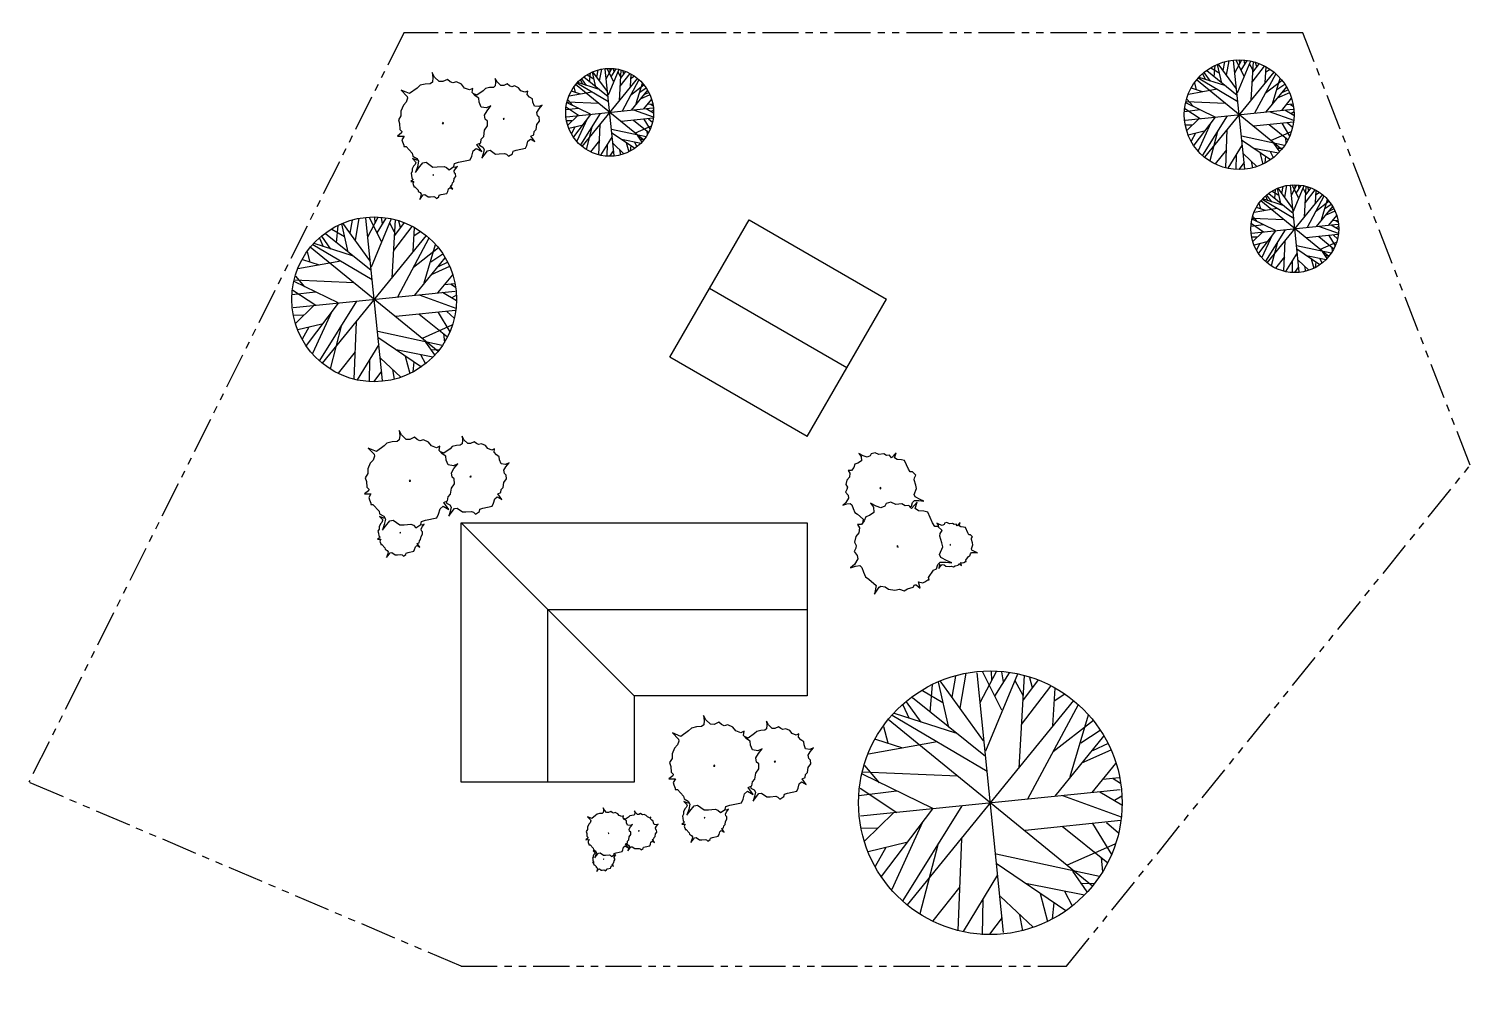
# Model space of a CAD drawing. Header units: millimetres. Extents: x 16007 to 66007, y 14018 to 47298.
import ezdxf

# ---------------------------------------------------------------- set-up
doc = ezdxf.new("R2010")
doc.units = ezdxf.units.MM
doc.header["$LTSCALE"] = 1000
doc.header["$MEASUREMENT"] = 0
doc.linetypes.add('PHANTOM', pattern=[2.5, 1.25, -0.25, 0.25, -0.25, 0.25, -0.25])
for name, color, linetype in [('PROPERTYLINE', 7, 'PHANTOM'), ('TREELINE', 104, 'Continuous'), ('Walls', 7, 'Continuous')]:
    doc.layers.add(name, color=color, linetype=linetype)

# ---------------------------------------------------------------- blocks, each defined once
blk = doc.blocks.new('TREE_DECIDUOUS_PLAN')
for p, q in [((-12.5388, 54.9406), (-7.9613, 59.4546)), ((-5.3205, 59.6806), (16.5105, 16.7963)), ((2.426, 54.9406), (-1.4472, 59.9056)), ((0, 59.9996), (0, -60)), ((0.4894, 48.6208), (3.6584, 59.6806)), ((18.2711, 35.5298), (5.419, 59.6806)), ((-26.4472, 46.5894), (-26.2712, 53.8116)), ((-22.0458, 42.0753), (-16.5881, 57.6486)), ((-21.1656, 55.8436), (-0.0388, 45.0094)), ((-12.3627, 32.1443), (-12.5388, 58.7776)), ((9.8203, 51.5549), (12.8133, 58.5516)), ((19.6795, 19.5047), (16.3344, 57.6486)), ((17.0387, 51.1035), (23.2006, 55.1666)), ((17.7429, 43.6552), (25.4894, 54.2636)), ((-37.0107, 47.0408), (-35.25, 35.5298)), ((-32.6092, 50.4264), (-23.2782, 23.5674)), ((-31.2008, 51.1035), (-0.2149, 20.1818)), ((31.6513, 50.8778), (30.2429, 30.5643)), ((31.1232, 42.5267), (35.8767, 48.1693)), ((-43.8768, 36.4326), (-44.405, 40.2696)), ((42, 42), (-42, -42)), ((42, -42), (-42, 42)), ((-40.1797, 44.558), (-36.4825, 43.2038)), ((-49.8627, 32.8214), (-32.7853, 32.8214)), ((-45.8134, 38.2383), (-40.5318, 33.0471)), ((36.2288, 25.1474), (48.9049, 35.0784)), ((37.1091, 37.1098), (46.6161, 37.5612)), ((-53.2078, 27.4044), (-40.1797, 20.859)), ((23.3767, 23.3417), (53.3063, 27.4044)), ((-32.2571, 20.6333), (-59.1937, 9.348)), ((-56.0247, 20.859), (-20.8134, 20.859)), ((-54.7923, 24.4702), (-47.75, 21.0847)), ((54.3626, 25.3731), (20.9119, 0.3198)), ((-57.081, 17.9248), (-47.0458, 14.7649)), ((38.5175, 13.4107), (58.2359, 13.6364)), ((-59.7219, 2.8025), (-12.0106, 12.0565)), ((-58.6656, 12.7336), (-35.9543, 7.5424)), ((29.3626, -6.6771), (59.4682, 7.091)), ((-54.6162, -24.7335), (-20.2853, 0.0941)), ((-60, 0), (60, 0)), ((-59.7219, -4.8714), (-54.2641, -6.6771)), ((-45.2853, -0.1316), (-59.0177, -10.0627)), ((9.2922, -9.1598), (59.6443, -2.8401)), ((-58.4895, -12.3197), (-36.4825, -11.6426)), ((-10.074, -10.0627), (-2.5036, -59.7178)), ((26.3697, -18.4138), (58.9401, -9.8369)), ((-57.081, -18.4138), (-45.2853, -17.9624)), ((-52.6797, -18.188), (-55.4966, -22.0251)), ((-53.2078, -27.442), (-16.7641, -16.6081)), ((-47.2219, -19.3166), (-50.2148, -26.3135)), ((-14.8275, -15.0282), (-14.6515, -57.6865)), ((-0.0388, -19.0909), (25.8415, -53.8495)), ((18.6232, -18.6394), (26.7218, -53.3981)), ((18.7992, -18.6394), (57.3556, -17.2853)), ((38.1654, -18.188), (52.426, -29.0219)), ((-35.9543, -22.4765), (-44.0529, -40.5329)), ((-19.9331, -20.2194), (-28.5599, -52.721)), ((45.9119, -24.0564), (55.595, -22.2508)), ((-38.9472, -29.0219), (-51.4472, -30.6018)), ((-46.5177, -30.1504), (-49.5106, -33.536)), ((-32.4331, -32.4075), (-48.1021, -35.5674)), ((-14.6515, -32.1818), (-3.912, -59.4922)), ((30.419, -30.1504), (32.3556, -50.0125)), ((31.4753, -31.279), (49.6091, -33.3103)), ((41.5105, -32.6332), (46.088, -38.0501)), ((-43.7008, -34.6645), (-46.6937, -37.373)), ((-24.6867, -37.8244), (-38.7712, -45.7241)), ((-14.6515, -36.2445), (-27.6797, -52.9467)), ((-6.2008, -36.2445), (17.919, -57.0094)), ((22.8485, -36.4702), (35.3485, -48.4326)), ((-26.2712, -43.9185), (-34.7219, -48.6583)), ((-21.5177, -45.4984), (-19.9331, -56.1065)), ((24.7852, -44.8213), (23.0246, -54.978)), ((-14.6515, -47.3041), (-25.0388, -54.3009)), ((-8.4895, -47.5298), (-11.4825, -58.5893)), ((5.9471, -46.6269), (10.5246, -58.5893)), ((-6.3768, -52.721), (-9.3698, -58.815)), ((8.4119, -53.1724), (3.8344, -59.4922))]:
    blk.add_line(p, q)
blk.add_circle((0, 0), 60)
blk = doc.blocks.new('CLUMP_OF_TREES_BUSHES')
for points in [[(-10.993, 56.487), (-9.228, 58.426), (-10.144, 63.512), (-8.923, 67.033), (-3.43, 69.772), (2.673, 72.119), (-2.82, 71.728), (-10.449, 71.728), (-13.195, 74.075), (-13.806, 83.073), (-16.857, 86.594), (-22.045, 92.071), (-22.961, 94.81), (-22.656, 98.722), (-28.759, 100.678), (-31.811, 99.113), (-35.472, 101.461), (-45.543, 109.676), (-49.815, 108.503), (-55.308, 106.155), (-59.58, 106.938), (-60.801, 113.98), (-63.242, 104.982), (-67.209, 106.938), (-70.872, 104.59), (-74.839, 104.982), (-80.637, 101.461), (-86.435, 101.069), (-90.402, 97.548), (-90.402, 94.419), (-93.454, 90.898), (-98.947, 90.115), (-105.66, 90.115), (-101.083, 87.768), (-98.031, 82.682), (-100.778, 77.596), (-103.829, 74.466), (-103.219, 69.772), (-104.134, 65.077), (-108.102, 62.73), (-104.439, 60.774), (-102.609, 55.297), (-103.829, 50.211), (-102.303, 44.342), (-98.947, 41.995), (-98.031, 38.865), (-98.031, 34.953), (-93.148, 32.606), (-90.707, 29.476), (-91.317, 22.434), (-93.454, 17.348), (-89.487, 21.26), (-85.519, 23.999), (-82.468, 23.216), (-78.806, 19.304), (-74.228, 15.783), (-69.956, 15.392), (-59.886, 12.653), (-58.254, 7.074)], [(59.448, 5.262), (60.936, 4.858), (62.652, -1.011), (63.415, 4.858), (64.178, 5.836), (66.848, 6.814), (69.709, 6.569), (73.905, 7.792), (76.385, 9.748), (79.627, 10.237), (81.153, 12.438), (84.014, 15.127), (84.205, 17.084), (85.158, 17.573), (88.591, 16.839), (85.73, 20.262), (88.591, 20.751), (89.545, 21.974), (90.689, 24.174), (91.452, 24.663), (90.499, 25.886), (91.261, 31.999), (92.596, 33.466), (92.024, 36.645), (92.787, 38.845), (96.22, 40.557), (100.035, 42.024), (96.602, 41.779), (91.834, 41.779), (90.117, 43.246), (89.736, 48.871), (87.828, 51.071), (84.586, 54.494), (84.014, 56.206), (84.205, 58.651), (80.39, 59.873), (78.483, 58.895), (76.194, 60.362), (69.9, 65.497), (67.23, 64.764), (63.797, 63.297), (61.126, 63.786), (60.364, 68.187), (58.838, 62.563), (56.358, 63.786), (54.07, 62.319), (51.59, 62.563), (47.966, 60.362), (44.343, 60.118), (41.863, 57.917), (41.863, 55.961), (39.956, 53.761), (36.523, 53.272), (32.327, 53.272), (35.187, 51.805), (36.641, 49.381)]]:
    blk.add_lwpolyline(points)
for points in [[(-4.577, 66.508), (-7.629, 55.261), (-12.588, 57.706), (-17.166, 54.772), (-22.125, 55.261), (-29.372, 50.86), (-36.62, 50.371), (-41.579, 45.969), (-41.579, 42.057), (-45.393, 37.656), (-52.259, 36.678), (-60.651, 36.678), (-54.93, 33.743), (-51.115, 27.386), (-54.548, 21.029), (-58.363, 17.116), (-57.6, 11.248), (-58.744, 5.38), (-63.703, 2.446), (-59.126, 0), (-56.837, -6.846), (-58.363, -13.203), (-56.455, -20.539), (-52.259, -23.473), (-51.115, -27.385), (-51.115, -32.275), (-45.012, -35.21), (-41.96, -39.122), (-42.723, -47.924), (-45.393, -54.282), (-40.434, -49.391), (-35.475, -45.968), (-31.661, -46.946), (-27.083, -51.837), (-21.362, -56.238), (-16.021, -56.727), (-3.433, -60.15), (0, -71.887), (1.526, -60.15), (3.052, -58.194), (8.392, -56.238), (14.114, -56.727), (22.506, -54.282), (27.465, -50.369), (33.949, -49.391), (37.001, -44.99), (42.723, -39.611), (43.104, -35.699), (45.012, -34.721), (51.878, -36.188), (46.156, -29.341), (51.878, -28.363), (53.785, -25.918), (56.074, -21.517), (57.6, -20.539), (55.692, -18.094), (57.218, -5.868), (59.888, -2.934), (58.744, 3.424), (60.27, 7.825), (67.136, 11.248), (74.765, 14.182), (67.899, 13.693), (58.363, 13.693), (54.93, 16.627), (54.167, 27.875), (50.352, 32.276), (43.867, 39.123), (42.723, 42.546), (43.104, 47.436), (35.475, 49.882), (31.661, 47.925), (27.083, 50.86), (14.495, 61.129), (9.155, 59.662), (2.289, 56.728), (-3.052, 57.706)], [(-58.055, 61.947), (-58.97, 60.774), (-57.139, 60.774)], [(62.08, 35.667), (61.508, 34.933), (62.652, 34.933)], [(-1.144, 1.468), (-2.289, 0), (0, 0)]]:
    blk.add_lwpolyline(points, close=True)

msp = doc.modelspace()

# ---------------------------------------------------------------- linework, layer by layer
at = {"layer": 'PROPERTYLINE'}
for p, q in [((29016, 47160), (16007, 21160)), ((60203, 47160), (29016, 47160)), ((66007, 32160), (60203, 47160)), ((52007, 14777), (66007, 32160)), ((31007, 14777), (16007, 21160)), ((31007, 14777), (52007, 14777))]:
    msp.add_line(p, q, dxfattribs=at)
at = {"layer": 'Walls'}
for p, q in [((38244, 35910), (40994, 40673)), ((40994, 40673), (45757, 37923)), ((44382, 35541), (39619, 38291)), ((43007, 33160), (45757, 37923)), ((43007, 33160), (38244, 35910)), ((31007, 21160), (31007, 30160)), ((31007, 30160), (43007, 30160)), ((31007, 30160), (37007, 24160)), ((43007, 30160), (43007, 24160)), ((34007, 21160), (34007, 27160)), ((34007, 27160), (43007, 27160)), ((43007, 24160), (37007, 24160)), ((37007, 24160), (37007, 21160)), ((37007, 21160), (31007, 21160))]:
    msp.add_line(p, q, dxfattribs=at)

# ---------------------------------------------------------------- block references
at = {"layer": 'TREELINE'}
for name, p, xscale, yscale, zscale, rotation in [('CLUMP_OF_TREES_BUSHES', (30343, 44016), 25.39999999999991, 25.39999999999991, 25.39999999999991, 230.8144674685516), ('TREE_DECIDUOUS_PLAN', (57993, 44321), 31.74999999999989, 31.74999999999989, 31.74999999999989, 230.8144674685516), ('TREE_DECIDUOUS_PLAN', (36157, 44401), 25.39999999999991, 25.39999999999991, 25.39999999999991, 230.8144674685516), ('TREE_DECIDUOUS_PLAN', (59921, 40364), 25.39999999999991, 25.39999999999991, 25.39999999999991, 230.8144674685516), ('TREE_DECIDUOUS_PLAN', (27987, 37914), 47.62499999999983, 47.62499999999983, 47.62499999999983, 230.8144674685516), ('CLUMP_OF_TREES_BUSHES', (29195, 31603), 25.39999999999991, 25.39999999999991, 25.39999999999991, 230.8144674685516), ('CLUMP_OF_TREES_BUSHES', (46164, 29313), 25.39999999999991, 25.39999999999991, 25.39999999999991, 333.1897618526357), ('TREE_DECIDUOUS_PLAN', (49362, 20451), 76.19999999999973, 76.19999999999973, 76.19999999999973, 230.8144674685516), ('CLUMP_OF_TREES_BUSHES', (39754, 21717), 25.39999999999991, 25.39999999999991, 25.39999999999991, 230.8144674685516), ('CLUMP_OF_TREES_BUSHES', (36100, 19390), 12.69999999999995, 12.69999999999995, 12.69999999999995, 230.8144674685516)]:
    msp.add_blockref(name, p, dxfattribs=dict(at, xscale=xscale, yscale=yscale, zscale=zscale, rotation=rotation))

doc.saveas('drawing.dxf')
